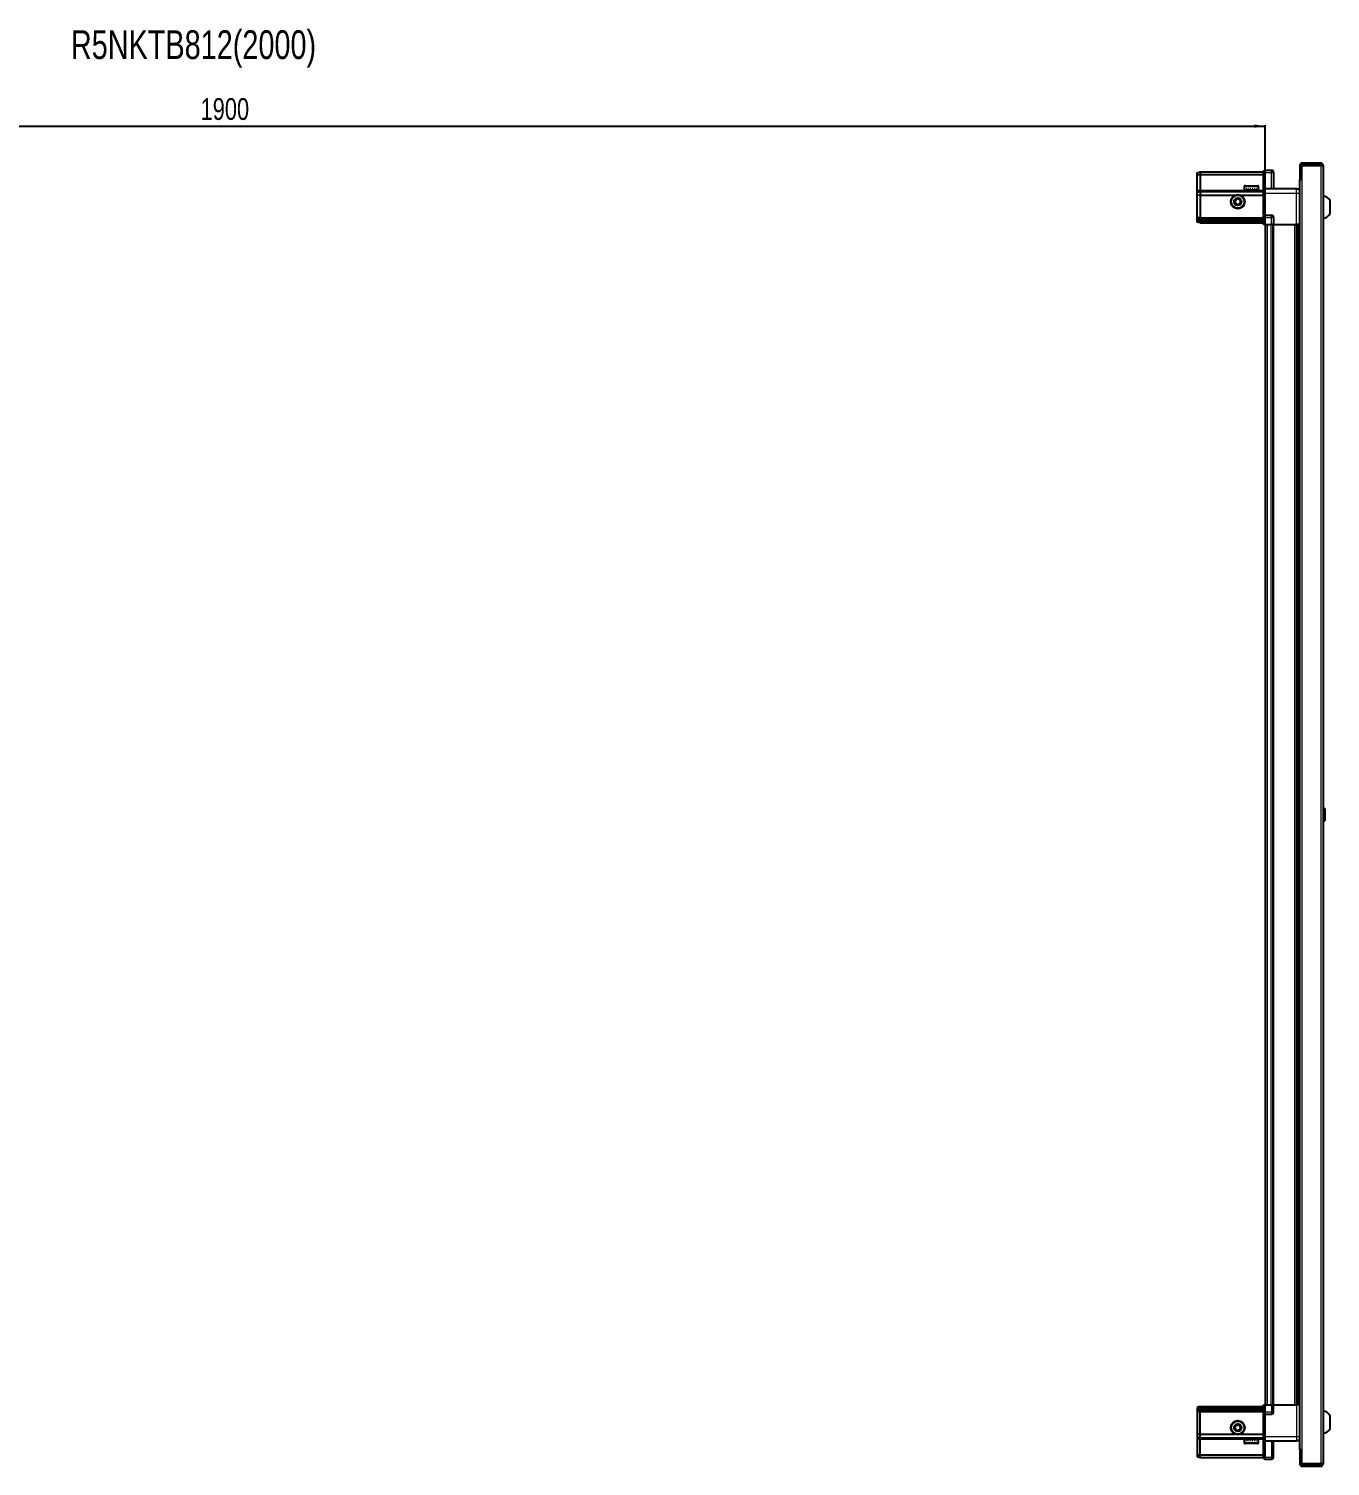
# Model space of a CAD drawing. Header units: millimetres. Extents: x 775 to 4870, y -1286 to 2234.
# Drawn here: x 2680 to 3878, y 894 to 2217 of the extents above; entities that cross this region are included whole.
import ezdxf

# ---------------------------------------------------------------- set-up
doc = ezdxf.new("R2010")
doc.units = ezdxf.units.MM
doc.layers.add('FORMAT', color=7, linetype='Continuous')
doc.styles.add('SLDTEXTSTYLE0', font='TXT', dxfattribs={"width": 0.75})
doc.dimstyles.new('SLDDIMSTYLE0', dxfattribs={"dimtxt": 20, "dimasz": 10, "dimexe": 0, "dimexo": 0.0625, "dimgap": 5, "dimtad": 2, "dimdec": 1, "dimrnd": 1e-09, "dimzin": 12, "dimdsep": 46, "dimtxsty": 'SLDTEXTSTYLE0', "dimsah": 1, "dimcen": 0.09, "dimadec": 0, "dimazin": 3, "dimtfac": 1, "dimtofl": 0, "dimtmove": 0, "dimatfit": 3, "dimfxl": 0, "dimfrac": 2, "dimtolj": 1, "dimtzin": 12, "dimarcsym": 0})

# ---------------------------------------------------------------- blocks, each defined once
blk = doc.blocks.new('_D_5')
at = {"layer": 'FORMAT'}
for p, q in [((1917.8, 2036.9), (1917.8, 2128.4)), ((1917.8, 2127.4), (3817.8, 2127.4)), ((3817.8, 2036.9), (3817.8, 2128.4))]:
    blk.add_line(p, q, dxfattribs=at)
for points in [[(1917.8, 2127.4), (1927.8, 2125.9), (1927.8, 2129)], [(3817.8, 2127.4), (3807.8, 2129), (3807.8, 2125.9)]]:
    blk.add_solid(points, dxfattribs=at)
at = {"layer": 'FORMAT', "insert": (2838.2, 2153.2), "char_height": 20, "attachment_point": 1, "style": 'SLDTEXTSTYLE0'}
blk.add_mtext('1900', dxfattribs=at)

msp = doc.modelspace()

# ---------------------------------------------------------------- linework, layer by layer
at = {"color": 7, "linetype": 'Continuous', "lineweight": 25}
for p, q in [((3849.62, 2091.33), (3849.62, 2078.93)), ((3851.12, 2091.33), (3851.12, 2078.93)), ((3851.62, 2078.43), (3851.62, 2091.33)), ((3851.62, 2091.33), (3869.02, 2091.33)), ((3869.02, 2093.43), (3851.72, 2093.43)), ((3869.02, 2091.93), (3851.72, 2091.93)), ((3869.02, 2091.93), (3869.02, 2093.43)), ((3869.02, 2091.33), (3871.12, 2091.33)), ((3871.12, 2091.33), (3871.12, 896.53)), ((3755.12, 2084.63), (3758.12, 2085.43)), ((3755.12, 2082.78), (3755.12, 2084.63)), ((3755.12, 2082.78), (3758.12, 2082.93)), ((3755.12, 2068.43), (3755.12, 2082.78)), ((3758.12, 2085.43), (3758.12, 2082.93)), ((3758.12, 2085.43), (3816.42, 2085.43)), ((3758.12, 2082.93), (3758.12, 2068.43)), ((3758.12, 2082.93), (3816.42, 2082.93)), ((3817.28, 2086.93), (3816.42, 2086.43)), ((3817.28, 2086.93), (3816.42, 2086.43)), ((3816.42, 2086.43), (3816.42, 2084.93)), ((3816.42, 2070.13), (3816.42, 2084.93)), ((3817.62, 2086.93), (3817.28, 2086.93)), ((3817.62, 2086.93), (3817.28, 2086.93)), ((3817.62, 2084.93), (3817.62, 2086.93)), ((3817.62, 2086.93), (3817.62, 2086.93)), ((3817.62, 2086.93), (3823.62, 2086.93)), ((3817.62, 2084.93), (3817.62, 2070.13)), ((3825.62, 2084.93), (3825.62, 2069.93)), ((3849.52, 2078.43), (3849.52, 909.43)), ((3849.52, 2078.43), (3851.62, 2078.43)), ((3849.62, 2078.93), (3851.12, 2078.93)), ((3755.12, 2066.63), (3755.12, 2068.43)), ((3755.12, 2066.63), (3758.12, 2067.43)), ((3755.12, 2063.6), (3755.12, 2066.63)), ((3758.12, 2063.93), (3755.12, 2063.6)), ((3755.12, 2043.43), (3755.12, 2063.6)), ((3758.12, 2068.43), (3758.12, 2067.43)), ((3758.12, 2067.43), (3758.12, 2063.93)), ((3758.12, 2067.43), (3816.42, 2067.43)), ((3758.12, 2063.93), (3758.12, 2043.43)), ((3758.12, 2063.93), (3790.12, 2063.93)), ((3795.12, 2063.93), (3816.42, 2063.93)), ((3798.62, 2071.83), (3798.62, 2068.93)), ((3798.62, 2068.93), (3798.66, 2068.93)), ((3798.78, 2069.43), (3798.66, 2069.43)), ((3798.66, 2069.43), (3798.66, 2068.93)), ((3798.66, 2068.93), (3798.78, 2068.93)), ((3798.78, 2069.43), (3798.78, 2068.93)), ((3798.78, 2068.93), (3799.19, 2068.93)), ((3799.53, 2069.43), (3799.19, 2069.43)), ((3799.19, 2069.43), (3799.19, 2068.93)), ((3799.19, 2068.93), (3799.53, 2068.93)), ((3799.42, 2072.63), (3810.82, 2072.63)), ((3799.53, 2069.43), (3799.53, 2068.93)), ((3799.53, 2068.93), (3800.3, 2068.93)), ((3800.82, 2069.43), (3800.3, 2069.43)), ((3800.3, 2069.43), (3800.3, 2068.93)), ((3800.3, 2068.93), (3800.82, 2068.93)), ((3800.72, 2068.93), (3800.72, 2068.83)), ((3800.72, 2068.83), (3809.52, 2068.83)), ((3800.82, 2069.43), (3800.82, 2068.93)), ((3800.82, 2068.93), (3801.88, 2068.93)), ((3801.12, 2068.43), (3801.81, 2067.95)), ((3801.12, 2068.43), (3809.12, 2068.43)), ((3801.81, 2067.95), (3801.12, 2067.47)), ((3801.12, 2067.47), (3801.12, 2067.43)), ((3801.12, 2067.47), (3809.12, 2067.47)), ((3801.81, 2067.95), (3808.43, 2067.95)), ((3802.54, 2069.43), (3801.88, 2069.43)), ((3801.88, 2069.43), (3801.88, 2068.93)), ((3801.88, 2068.93), (3802.54, 2068.93)), ((3802.54, 2069.43), (3802.54, 2068.93)), ((3802.54, 2068.93), (3803.78, 2068.93)), ((3804.51, 2069.43), (3803.78, 2069.43)), ((3803.78, 2069.43), (3803.78, 2068.93)), ((3803.78, 2068.93), (3804.21, 2068.93)), ((3804.21, 2069.43), (3804.21, 2068.93)), ((3804.51, 2069.43), (3804.51, 2068.93)), ((3804.51, 2068.93), (3805.81, 2068.93)), ((3806.54, 2069.43), (3805.81, 2069.43)), ((3805.81, 2069.43), (3805.81, 2068.93)), ((3806.08, 2069.43), (3806.08, 2068.93)), ((3806.08, 2068.93), (3806.54, 2068.93)), ((3806.54, 2069.43), (3806.54, 2068.93)), ((3806.54, 2068.93), (3807.77, 2068.93)), ((3808.43, 2069.43), (3807.77, 2069.43)), ((3807.77, 2069.43), (3807.77, 2068.93)), ((3807.77, 2068.93), (3808.43, 2068.93)), ((3808.43, 2069.43), (3808.43, 2068.93)), ((3808.43, 2068.93), (3809.48, 2068.93)), ((3808.43, 2067.95), (3809.12, 2068.43)), ((3809.12, 2067.47), (3808.43, 2067.95)), ((3809.12, 2067.43), (3809.12, 2067.47)), ((3810, 2069.43), (3809.48, 2069.43)), ((3809.48, 2069.43), (3809.48, 2068.93)), ((3809.48, 2068.93), (3810, 2068.93)), ((3809.52, 2068.83), (3809.52, 2068.93)), ((3810, 2069.43), (3810, 2068.93)), ((3810, 2068.93), (3810.75, 2068.93)), ((3811.09, 2069.43), (3810.75, 2069.43)), ((3810.75, 2069.43), (3810.75, 2068.93)), ((3810.75, 2068.93), (3811.09, 2068.93)), ((3811.09, 2069.43), (3811.09, 2068.93)), ((3811.09, 2068.93), (3811.48, 2068.93)), ((3811.59, 2069.43), (3811.48, 2069.43)), ((3811.48, 2069.43), (3811.48, 2068.93)), ((3811.48, 2068.93), (3811.59, 2068.93)), ((3811.59, 2069.43), (3811.59, 2068.93)), ((3811.59, 2068.93), (3811.62, 2068.93)), ((3811.62, 2068.93), (3811.62, 2071.83)), ((3816.42, 2069.93), (3816.42, 2070.13)), ((3817.62, 2069.93), (3816.42, 2069.93)), ((3816.42, 2065.93), (3816.42, 2069.93)), ((3816.42, 2045.63), (3816.42, 2065.93)), ((3817.62, 2070.13), (3817.62, 2069.93)), ((3817.62, 2069.93), (3817.62, 2065.93)), ((3817.62, 2069.93), (3846.62, 2069.93)), ((3817.62, 2065.93), (3817.62, 2045.63)), ((3877.72, 2046.93), (3877.72, 2058.93)), ((3755.12, 2041.63), (3755.12, 2043.43)), ((3758.12, 2042.43), (3755.12, 2041.63)), ((3755.12, 2040.89), (3755.12, 2041.63)), ((3758.12, 2041.43), (3755.12, 2040.89)), ((3755.12, 2040.39), (3755.12, 2040.89)), ((3755.12, 2039.24), (3755.12, 2040.39)), ((3758.12, 2039.93), (3755.12, 2040.39)), ((3758.12, 2038.43), (3755.12, 2039.24)), ((3758.12, 2043.43), (3758.12, 2042.43)), ((3758.12, 2042.43), (3758.12, 2041.43)), ((3758.12, 2042.43), (3816.42, 2042.43)), ((3758.12, 2041.43), (3816.42, 2041.43)), ((3758.12, 2041.43), (3758.12, 2039.93)), ((3758.12, 2039.93), (3758.12, 2038.43)), ((3758.12, 2039.93), (3816.42, 2039.93)), ((3758.12, 2038.43), (3816.42, 2038.43)), ((3816.42, 2045.43), (3816.42, 2045.63)), ((3817.62, 2045.43), (3816.42, 2045.43)), ((3816.42, 2045.43), (3816.42, 2044.76)), ((3816.42, 2036.93), (3816.42, 2044.76)), ((3817.28, 2036.93), (3816.42, 2036.93)), ((3817.28, 2043.43), (3817.28, 2036.93)), ((3817.62, 2036.93), (3817.28, 2036.93)), ((3817.62, 2045.63), (3817.62, 2045.43)), ((3817.62, 2043.43), (3817.62, 2045.43)), ((3817.62, 2043.43), (3817.62, 2045.43)), ((3817.62, 2045.43), (3823.62, 2045.43)), ((3817.62, 2043.43), (3817.62, 2036.93)), ((3817.62, 2036.93), (3823.62, 2036.93)), ((3817.77, 2036.93), (3817.77, 950.93)), ((3825.62, 2036.93), (3823.62, 2036.93)), ((3824.97, 2036.93), (3824.97, 950.93)), ((3825.62, 2043.43), (3825.62, 2036.93)), ((3825.62, 2036.93), (3846.62, 2036.93)), ((3847.64, 950.93), (3847.64, 2036.93)), ((3847.68, 950.93), (3847.68, 2036.93)), ((3849.47, 2036.93), (3849.47, 950.93)), ((3872.1, 1499.72), (3871.12, 1498.73)), ((3872.62, 1499.72), (3872.1, 1499.72)), ((3872.1, 1499.72), (3872.1, 1488.15)), ((3872.62, 1499.72), (3872.62, 1488.15)), ((3871.12, 1489.13), (3872.1, 1488.15)), ((3872.1, 1488.15), (3872.62, 1488.15)), ((3758.12, 949.43), (3755.12, 948.63)), ((3755.12, 948.63), (3755.12, 947.48)), ((3758.12, 947.93), (3755.12, 947.48)), ((3755.12, 947.48), (3755.12, 946.98)), ((3758.12, 946.43), (3755.12, 946.98)), ((3755.12, 946.98), (3755.12, 946.24)), ((3758.12, 945.43), (3755.12, 946.24)), ((3755.12, 946.24), (3755.12, 944.43)), ((3755.12, 944.43), (3755.12, 924.27)), ((3758.12, 947.93), (3758.12, 949.43)), ((3758.12, 949.43), (3816.42, 949.43)), ((3758.12, 946.43), (3758.12, 947.93)), ((3758.12, 947.93), (3816.42, 947.93)), ((3758.12, 946.43), (3816.42, 946.43)), ((3758.12, 945.43), (3758.12, 946.43)), ((3758.12, 945.43), (3816.42, 945.43)), ((3758.12, 944.43), (3758.12, 945.43)), ((3758.12, 923.93), (3758.12, 944.43)), ((3816.42, 943.11), (3816.42, 950.93)), ((3816.42, 950.93), (3817.28, 950.93)), ((3816.42, 943.11), (3816.42, 942.43)), ((3817.62, 942.43), (3816.42, 942.43)), ((3816.42, 942.23), (3816.42, 942.43)), ((3816.42, 921.93), (3816.42, 942.23)), ((3817.28, 950.93), (3817.28, 950.93)), ((3817.28, 950.93), (3817.28, 944.43)), ((3817.62, 950.93), (3817.28, 950.93)), ((3817.62, 950.93), (3817.62, 944.43)), ((3817.62, 950.93), (3817.62, 950.93)), ((3817.62, 950.93), (3823.62, 950.93)), ((3817.62, 950.93), (3817.62, 944.43)), ((3817.62, 942.43), (3817.62, 944.43)), ((3817.62, 942.43), (3817.62, 942.23)), ((3817.62, 942.43), (3823.62, 942.43)), ((3817.62, 942.23), (3817.62, 921.93)), ((3825.62, 950.93), (3823.62, 950.93)), ((3825.62, 944.43), (3825.62, 950.93)), ((3825.62, 950.93), (3846.62, 950.93)), ((3877.72, 928.93), (3877.72, 940.93)), ((3758.12, 923.93), (3755.12, 924.27)), ((3755.12, 924.27), (3755.12, 921.24)), ((3755.12, 921.24), (3758.12, 920.43)), ((3755.12, 921.24), (3755.12, 919.43)), ((3755.12, 919.43), (3755.12, 905.09)), ((3758.12, 923.93), (3790.12, 923.93)), ((3758.12, 920.43), (3758.12, 923.93)), ((3758.12, 920.43), (3816.42, 920.43)), ((3758.12, 919.43), (3758.12, 920.43)), ((3758.12, 904.93), (3758.12, 919.43)), ((3795.12, 923.93), (3816.42, 923.93)), ((3798.62, 918.93), (3798.62, 916.03)), ((3798.64, 918.93), (3798.62, 918.93)), ((3798.64, 918.43), (3798.64, 918.93)), ((3798.73, 918.93), (3798.64, 918.93)), ((3798.64, 918.43), (3798.73, 918.43)), ((3798.73, 918.43), (3798.73, 918.93)), ((3799.11, 918.93), (3798.73, 918.93)), ((3799.11, 918.43), (3799.11, 918.93)), ((3799.43, 918.93), (3799.11, 918.93)), ((3799.11, 918.43), (3799.43, 918.43)), ((3810.82, 915.23), (3799.42, 915.23)), ((3799.43, 918.43), (3799.43, 918.93)), ((3800.16, 918.93), (3799.43, 918.93)), ((3800.16, 918.43), (3800.16, 918.93)), ((3800.67, 918.93), (3800.16, 918.93)), ((3800.16, 918.43), (3800.67, 918.43)), ((3800.67, 918.43), (3800.67, 918.93)), ((3801.71, 918.93), (3800.67, 918.93)), ((3800.72, 919.03), (3800.72, 918.93)), ((3809.52, 919.03), (3800.72, 919.03)), ((3801.12, 920.43), (3801.12, 920.4)), ((3801.12, 920.4), (3801.81, 919.92)), ((3809.12, 920.4), (3801.12, 920.4)), ((3801.81, 919.92), (3801.12, 919.43)), ((3809.12, 919.43), (3801.12, 919.43)), ((3801.71, 918.43), (3801.71, 918.93)), ((3802.36, 918.93), (3801.71, 918.93)), ((3801.71, 918.43), (3802.36, 918.43)), ((3808.43, 919.92), (3801.81, 919.92)), ((3802.36, 918.43), (3802.36, 918.93)), ((3803.58, 918.93), (3802.36, 918.93)), ((3803.58, 918.43), (3803.58, 918.93)), ((3804.08, 918.93), (3803.58, 918.93)), ((3803.58, 918.43), (3804.31, 918.43)), ((3804.08, 918.43), (3804.08, 918.93)), ((3804.31, 918.43), (3804.31, 918.93)), ((3805.61, 918.93), (3804.31, 918.93)), ((3805.61, 918.43), (3805.61, 918.93)), ((3805.61, 918.43), (3806.34, 918.43)), ((3805.95, 918.43), (3805.95, 918.93)), ((3806.34, 918.93), (3805.95, 918.93)), ((3806.34, 918.43), (3806.34, 918.93)), ((3807.59, 918.93), (3806.34, 918.93)), ((3807.59, 918.43), (3807.59, 918.93)), ((3808.26, 918.93), (3807.59, 918.93)), ((3807.59, 918.43), (3808.26, 918.43)), ((3808.26, 918.43), (3808.26, 918.93)), ((3809.33, 918.93), (3808.26, 918.93)), ((3808.43, 919.92), (3809.12, 920.4)), ((3809.12, 919.43), (3808.43, 919.92)), ((3809.12, 920.4), (3809.12, 920.43)), ((3809.33, 918.43), (3809.33, 918.93)), ((3809.86, 918.93), (3809.33, 918.93)), ((3809.33, 918.43), (3809.86, 918.43)), ((3809.52, 918.93), (3809.52, 919.03)), ((3809.86, 918.43), (3809.86, 918.93)), ((3810.65, 918.93), (3809.86, 918.93)), ((3810.65, 918.43), (3810.65, 918.93)), ((3811, 918.93), (3810.65, 918.93)), ((3810.65, 918.43), (3811, 918.43)), ((3811, 918.43), (3811, 918.93)), ((3811.43, 918.93), (3811, 918.93)), ((3811.43, 918.43), (3811.43, 918.93)), ((3811.57, 918.93), (3811.43, 918.93)), ((3811.43, 918.43), (3811.57, 918.43)), ((3811.57, 918.43), (3811.57, 918.93)), ((3811.62, 918.93), (3811.57, 918.93)), ((3811.62, 916.03), (3811.62, 918.93)), ((3816.42, 917.93), (3816.42, 921.93)), ((3817.62, 917.93), (3816.42, 917.93)), ((3816.42, 917.73), (3816.42, 917.93)), ((3816.42, 902.93), (3816.42, 917.73)), ((3817.62, 921.93), (3817.62, 917.93)), ((3817.62, 917.93), (3817.62, 917.73)), ((3817.62, 917.93), (3846.62, 917.93)), ((3817.62, 917.73), (3817.62, 902.93)), ((3817.62, 917.73), (3817.62, 902.93)), ((3825.62, 902.93), (3825.62, 917.93)), ((3755.12, 905.09), (3758.12, 904.93)), ((3755.12, 905.09), (3755.12, 903.24)), ((3755.12, 903.24), (3758.12, 902.43)), ((3758.12, 904.93), (3816.42, 904.93)), ((3758.12, 902.43), (3758.12, 904.93)), ((3758.12, 902.43), (3816.42, 902.43)), ((3816.42, 902.93), (3816.42, 901.43)), ((3816.42, 901.43), (3817.28, 900.93)), ((3817.62, 900.93), (3817.28, 900.93)), ((3817.62, 900.93), (3817.62, 902.93)), ((3817.62, 900.93), (3823.62, 900.93)), ((3851.62, 909.43), (3849.52, 909.43)), ((3849.62, 908.93), (3851.12, 908.93)), ((3849.62, 908.93), (3849.62, 896.53)), ((3851.12, 908.93), (3851.12, 896.53)), ((3851.62, 896.53), (3851.62, 909.43)), ((3869.02, 896.53), (3851.62, 896.53)), ((3851.72, 895.93), (3869.02, 895.93)), ((3851.72, 894.43), (3869.02, 894.43)), ((3871.12, 896.53), (3869.02, 896.53)), ((3869.02, 895.93), (3869.02, 894.43))]:
    msp.add_line(p, q, dxfattribs=at)
at = {"color": 8, "linetype": 'Continuous', "lineweight": 18}
for p, q in [((3851.12, 2091.33), (3849.62, 2091.33)), ((3851.72, 2091.93), (3851.72, 2093.43)), ((3869.02, 2091.33), (3869.02, 896.53)), ((3817.62, 2084.93), (3816.42, 2084.93)), ((3817.62, 2084.93), (3823.62, 2084.93)), ((3823.62, 2084.93), (3823.62, 2086.93)), ((3823.62, 2069.93), (3823.62, 2084.93)), ((3823.62, 2084.93), (3825.62, 2084.93)), ((3851.62, 2078.43), (3851.62, 909.43)), ((3755.12, 2068.43), (3758.12, 2068.43)), ((3758.12, 2068.43), (3801.12, 2068.43)), ((3798.62, 2071.83), (3811.62, 2071.83)), ((3809.12, 2068.43), (3816.42, 2068.43)), ((3816.42, 2070.13), (3817.62, 2070.13)), ((3817.62, 2065.93), (3816.42, 2065.93)), ((3817.62, 2065.93), (3846.62, 2065.93)), ((3846.62, 2036.93), (3846.62, 2065.93)), ((3758.12, 2043.43), (3755.12, 2043.43)), ((3758.12, 2043.43), (3816.42, 2043.43)), ((3816.42, 2045.63), (3817.62, 2045.63)), ((3817.62, 2043.43), (3817.28, 2043.43)), ((3817.62, 2043.43), (3823.62, 2043.43)), ((3819.77, 2036.93), (3819.77, 950.93)), ((3822.97, 2036.93), (3822.97, 950.93)), ((3823.62, 2043.43), (3823.62, 2045.43)), ((3823.62, 2036.93), (3823.62, 2043.43)), ((3825.62, 2043.43), (3823.62, 2043.43)), ((3825.62, 2036.93), (3825.62, 950.93)), ((3845.02, 950.93), (3845.02, 2036.93)), ((3846.43, 2036.93), (3846.43, 950.93)), ((3848.88, 950.93), (3848.88, 2036.93)), ((3758.12, 944.43), (3755.12, 944.43)), ((3758.12, 944.43), (3816.42, 944.43)), ((3817.62, 942.23), (3816.42, 942.23)), ((3817.62, 950.93), (3817.28, 950.93)), ((3817.62, 944.43), (3817.28, 944.43)), ((3817.62, 944.43), (3823.62, 944.43)), ((3823.62, 950.93), (3823.62, 944.43)), ((3825.62, 944.43), (3823.62, 944.43)), ((3823.62, 944.43), (3823.62, 942.43)), ((3846.62, 950.93), (3846.62, 921.93)), ((3755.12, 919.43), (3758.12, 919.43)), ((3758.12, 919.43), (3801.12, 919.43)), ((3811.62, 916.03), (3798.62, 916.03)), ((3809.12, 919.43), (3816.42, 919.43)), ((3817.62, 921.93), (3816.42, 921.93)), ((3817.62, 917.73), (3816.42, 917.73)), ((3817.62, 921.93), (3846.62, 921.93)), ((3823.62, 917.93), (3823.62, 902.93)), ((3817.62, 902.93), (3816.42, 902.93)), ((3817.62, 902.93), (3823.62, 902.93)), ((3823.62, 902.93), (3825.62, 902.93)), ((3823.62, 902.93), (3823.62, 900.93)), ((3851.12, 896.53), (3849.62, 896.53)), ((3851.72, 895.93), (3851.72, 894.43))]:
    msp.add_line(p, q, dxfattribs=at)
at = {"color": 7, "linetype": 'Continuous', "lineweight": 25}
for centre, radius in [((3792.62, 2057.93), 6.5), ((3792.62, 2057.93), 3.46), ((3792.62, 929.93), 6.5), ((3792.62, 929.93), 3.46)]:
    msp.add_circle(centre, radius, dxfattribs=at)
at = {"color": 8, "linetype": 'Continuous', "lineweight": 18}
for centre in [(3792.62, 2057.93), (3792.62, 929.93)]:
    msp.add_circle(centre, 5.7, dxfattribs=at)
at = {"color": 7, "linetype": 'Continuous', "lineweight": 25}
for centre, radius, start, end in [((3851.72, 2091.33), 2.1, 90, 180), ((3851.72, 2091.33), 0.6, 90, 180), ((3869.02, 2091.33), 2.1, 0, 90), ((3869.02, 2091.33), 0.6, 0, 90), ((3823.62, 2084.93), 2, 0, 90), ((3799.42, 2071.83), 0.8, 90, 180), ((3800.72, 2068.43), 0.4, 0, 90), ((3809.52, 2068.43), 0.4, 90, 180), ((3810.82, 2071.83), 0.8, 0, 90), ((3868.09, 2051.91), 11.91, 36.1266, 75.29965), ((3792.62, 2057.93), 2.5, 120.74103, 180.74103), ((3792.62, 2057.93), 2.5, 180.74103, 240.74103), ((3792.62, 2057.93), 2.5, 60.74103, 120.74103), ((3792.62, 2057.93), 2.5, 240.74103, 300.74103), ((3792.62, 2057.93), 2.5, 0.74103, 60.74103), ((3792.62, 2057.93), 2.5, 300.74103, 0.74103), ((3823.62, 2043.43), 2, 0, 90), ((3868.09, 2053.96), 11.91, 284.70035, 323.8734), ((3823.62, 944.43), 2, 270, 0), ((3868.09, 933.91), 11.91, 36.1266, 75.29965), ((3792.62, 929.93), 2.5, 155.91157, 215.91157), ((3792.62, 929.93), 2.5, 95.91157, 155.91157), ((3792.62, 929.93), 2.5, 215.91157, 275.91157), ((3792.62, 929.93), 2.5, 35.91157, 95.91157), ((3792.62, 929.93), 2.5, 275.91157, 335.91157), ((3792.62, 929.93), 2.5, 335.91157, 35.91157), ((3868.09, 935.96), 11.91, 284.70035, 323.8734), ((3799.42, 916.03), 0.8, 180, 270), ((3800.72, 919.43), 0.4, 270, 360), ((3809.52, 919.43), 0.4, 180, 270), ((3810.82, 916.03), 0.8, 270, 360), ((3823.62, 902.93), 2, 270, 0), ((3851.72, 896.53), 2.1, 180, 270), ((3851.72, 896.53), 0.6, 180, 270), ((3869.02, 896.53), 2.1, 270, 0), ((3869.02, 896.53), 0.6, 270, 0)]:
    msp.add_arc(centre, radius, start, end, dxfattribs=at)
for centre, start_param, end_param in [((3813.82, 2043.43), 0, 0.7227342), ((3813.82, 944.43), 5.5604511, 6.2831853)]:
    msp.add_ellipse(centre, major_axis=(3.46, 0), ratio=0.5773503, start_param=start_param, end_param=end_param, dxfattribs=at)
for points, knots in [([(3846.62, 2069.93), (3847.06, 2069.89), (3847.74, 2069.82), (3848.55, 2069.38), (3849.1, 2068.94), (3849.38, 2068.57), (3849.52, 2068.39)], [0, 0, 0, 0, 0.3842982, 0.5911726, 0.8024372, 1, 1, 1, 1]), ([(3790.1, 2059.34), (3790.54, 2059.61), (3791.37, 2060.1), (3792.2, 2060.59), (3792.58, 2060.82)], [0, 0, 0, 0, 0.5346859, 1, 1, 1, 1]), ([(3790.14, 2056.46), (3790.14, 2056.58), (3790.13, 2057.18), (3790.11, 2058.18), (3790.1, 2059), (3790.1, 2059.34)], [0, 0, 0, 0, 0.1331247, 0.6370994, 1, 1, 1, 1]), ([(3792.66, 2055.05), (3792.21, 2055.3), (3791.36, 2055.77), (3790.53, 2056.24), (3790.14, 2056.46)], [0, 0, 0, 0, 0.5346859, 1, 1, 1, 1]), ([(3792.58, 2060.82), (3793.03, 2060.57), (3793.87, 2060.1), (3794.71, 2059.63), (3795.1, 2059.41)], [0, 0, 0, 0, 0.5346859, 1, 1, 1, 1]), ([(3795.14, 2056.52), (3794.69, 2056.26), (3793.86, 2055.77), (3793.04, 2055.28), (3792.66, 2055.05)], [0, 0, 0, 0, 0.5346859, 1, 1, 1, 1]), ([(3795.1, 2059.41), (3795.1, 2059.06), (3795.11, 2058.24), (3795.13, 2057.25), (3795.14, 2056.65), (3795.14, 2056.52)], [0, 0, 0, 0, 0.3629006, 0.8668753, 1, 1, 1, 1]), ([(3849.47, 2036.93), (3849.43, 2036.93), (3849.21, 2036.93), (3848.49, 2036.93), (3847.53, 2036.93), (3846.88, 2036.93), (3846.62, 2036.93)], [0, 0, 0, 0, 0.0717073, 0.4209791, 0.7702508, 1, 1, 1, 1]), ([(3849.47, 950.93), (3849.43, 950.93), (3849.21, 950.93), (3848.49, 950.93), (3847.53, 950.93), (3846.88, 950.93), (3846.62, 950.93)], [0, 0, 0, 0, 0.0717073, 0.4209791, 0.7702508, 1, 1, 1, 1]), ([(3789.75, 929.64), (3789.96, 930.11), (3790.35, 930.99), (3790.74, 931.86), (3790.93, 932.27)], [0, 0, 0, 0, 0.5346859, 1, 1, 1, 1]), ([(3791.44, 927.3), (3791.14, 927.72), (3790.57, 928.5), (3790.01, 929.27), (3789.75, 929.64)], [0, 0, 0, 0, 0.5346859, 1, 1, 1, 1]), ([(3790.93, 932.27), (3791.27, 932.31), (3792.09, 932.39), (3793.08, 932.49), (3793.67, 932.56), (3793.8, 932.57)], [0, 0, 0, 0, 0.3629006, 0.8668753, 1, 1, 1, 1]), ([(3794.31, 927.6), (3794.19, 927.58), (3793.59, 927.52), (3792.6, 927.42), (3791.78, 927.33), (3791.44, 927.3)], [0, 0, 0, 0, 0.1331247, 0.6370994, 1, 1, 1, 1]), ([(3793.8, 932.57), (3794.1, 932.15), (3794.66, 931.37), (3795.23, 930.59), (3795.49, 930.23)], [0, 0, 0, 0, 0.53468586, 1, 1, 1, 1]), ([(3795.49, 930.23), (3795.28, 929.76), (3794.89, 928.88), (3794.49, 928), (3794.31, 927.6)], [0, 0, 0, 0, 0.5346859, 1, 1, 1, 1]), ([(3846.62, 917.93), (3847.06, 917.98), (3847.74, 918.05), (3848.55, 918.49), (3849.1, 918.93), (3849.38, 919.3), (3849.52, 919.48)], [0, 0, 0, 0, 0.3842982, 0.5911726, 0.8024372, 1, 1, 1, 1])]:
    msp.add_open_spline(points, degree=3, knots=knots, dxfattribs=at)
at = {"color": 8, "linetype": 'Continuous', "lineweight": 18}
for points in [[(3846.62, 2065.93), (3846.62, 2066.46), (3846.62, 2067.51), (3846.62, 2068.83), (3846.62, 2069.75), (3846.62, 2069.87), (3846.62, 2069.93)], [(3846.62, 921.93), (3846.62, 921.41), (3846.62, 920.36), (3846.62, 919.04), (3846.62, 918.11), (3846.62, 917.99), (3846.62, 917.93)]]:
    msp.add_open_spline(points, degree=3, dxfattribs=at)
for points in [[(3846.62, 2065.93), (3847.06, 2065.93), (3847.74, 2065.93), (3848.55, 2065.93), (3849.1, 2065.93), (3849.38, 2065.93), (3849.52, 2065.93)], [(3846.62, 921.93), (3847.06, 921.93), (3847.74, 921.93), (3848.55, 921.93), (3849.1, 921.93), (3849.38, 921.93), (3849.52, 921.93)]]:
    msp.add_open_spline(points, degree=3, knots=[0, 0, 0, 0, 0.3842982, 0.5911726, 0.8024372, 1, 1, 1, 1], dxfattribs=at)

# ---------------------------------------------------------------- texts
at = {"layer": 'FORMAT', "insert": (2718.82, 2215.65), "char_height": 26.4583, "attachment_point": 1, "style": 'SLDTEXTSTYLE0'}
msp.add_mtext('R5NKTB812(2000)', dxfattribs=at)

# ---------------------------------------------------------------- dimensions: what is measured, and where the dimension line sits
at = {"layer": 'FORMAT'}
dim = msp.add_linear_dim(base=(3817.77, 2127.43), p1=(1917.77, 2036.93), p2=(3817.77, 2036.93), angle=0, dimstyle='SLDDIMSTYLE0', dxfattribs=at)
dim.commit()
dim.dimension.update_dxf_attribs({"geometry": '_D_5', "text_midpoint": (2867.77, 2127.43), "dimtype": 160})

doc.saveas('drawing.dxf')
